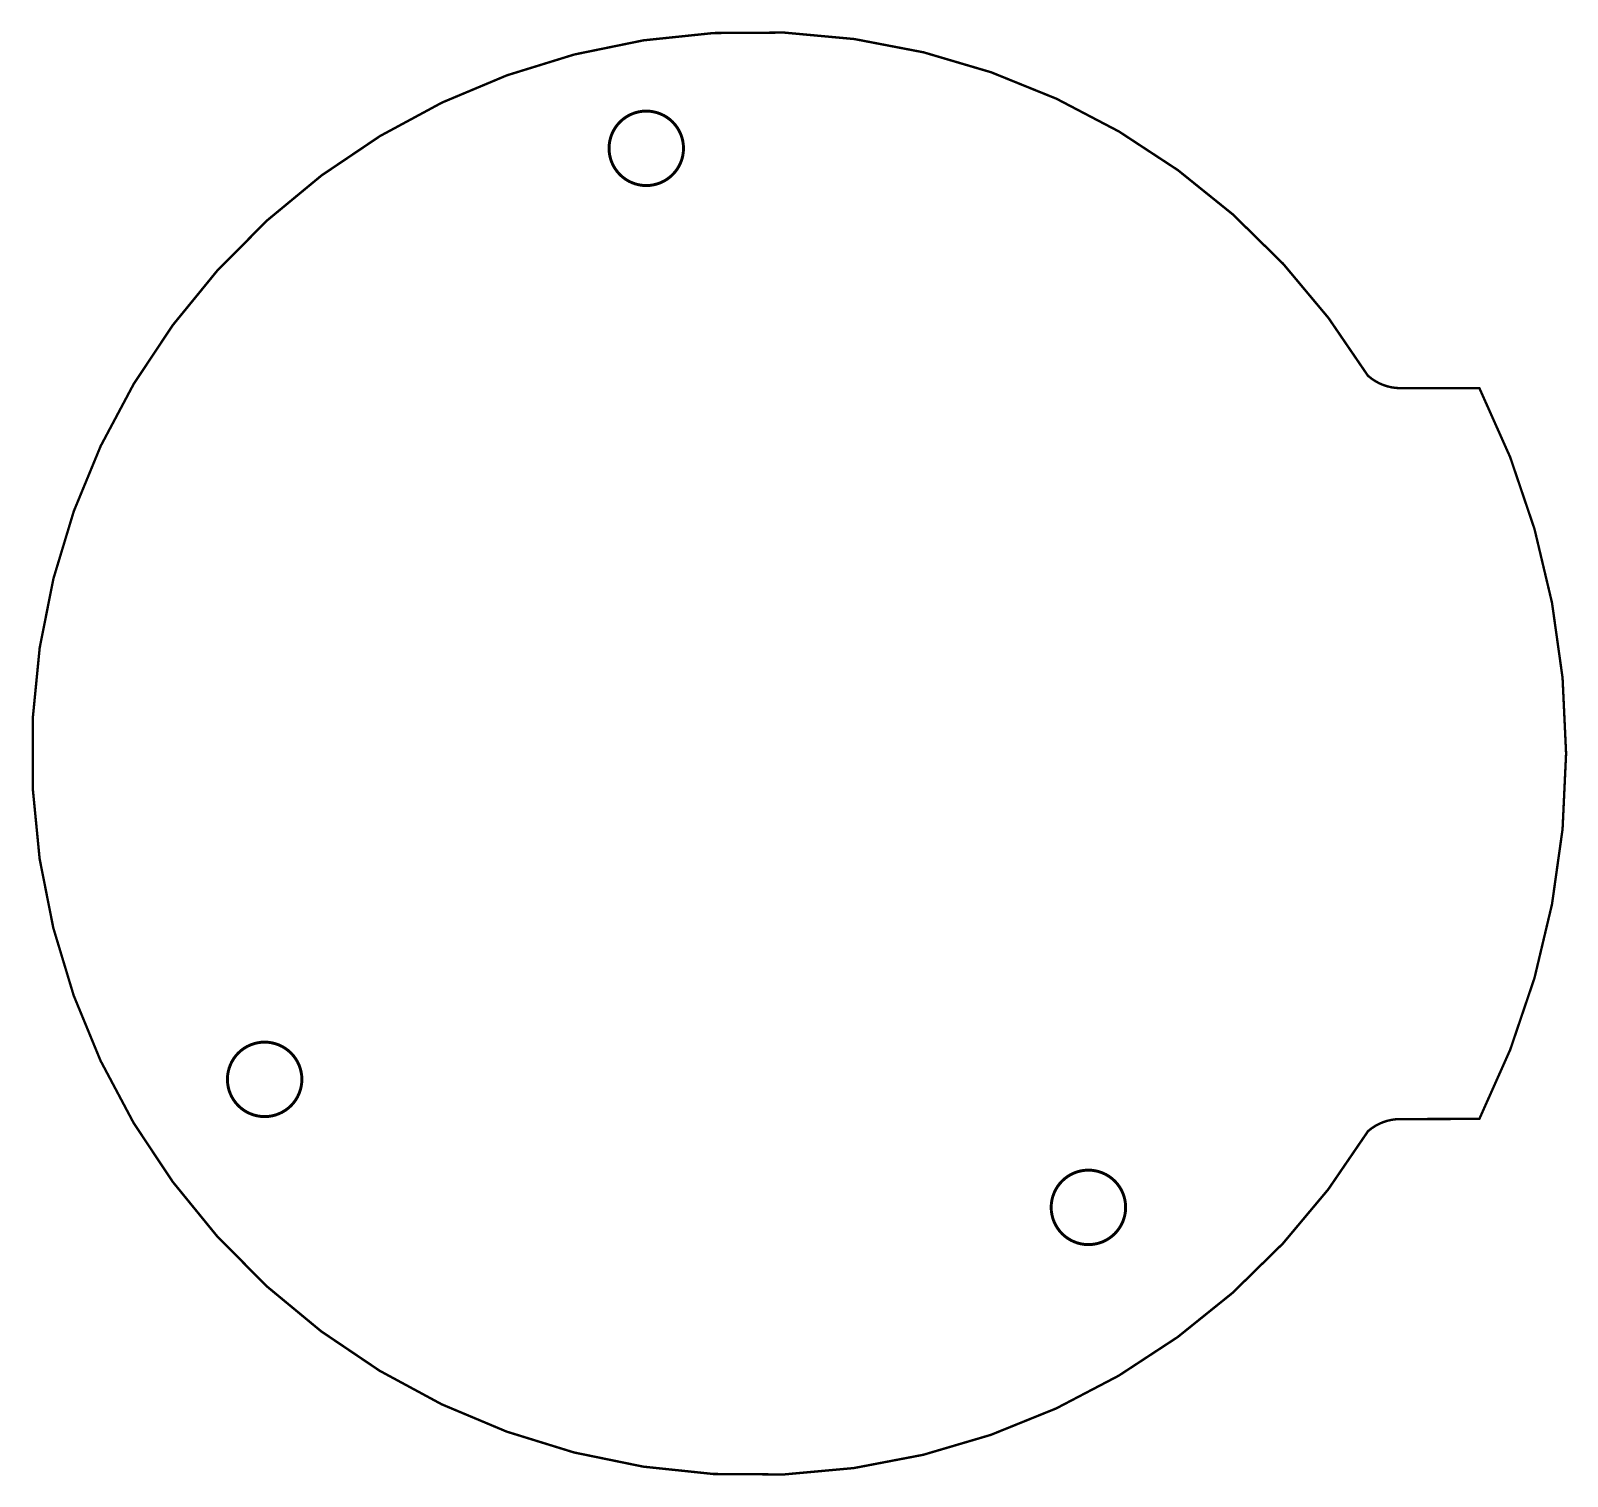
# Model space of a CAD drawing. Header units: inches. Extents: x -17.5 to 48.5, y -31.8 to 30.3.
import ezdxf

# ---------------------------------------------------------------- set-up
doc = ezdxf.new("R2010")
doc.units = ezdxf.units.IN
doc.layers.add('Mechanical 1', color=6, linetype='Continuous')

msp = doc.modelspace()

# ---------------------------------------------------------------- linework, layer by layer
at = {"layer": 'Mechanical 1', "const_width": 0.102}
for points in [[(39.932, -16.969, -3.540475), (39.94, 15.468)], [(41.329, 14.953, -0.181668), (39.947, 15.472)], [(41.329, 14.953, -0.181668), (39.947, 15.472)], [(44.716, 14.957, -0.23742), (44.716, -16.443)], [(39.932, -16.969, -0.181668), (41.314, -16.449)]]:
    msp.add_lwpolyline(points, format="xyb", dxfattribs=at)
at = {"layer": 'Mechanical 1'}
for points, const_width in [([(10.516, 25.257, 1), (7.316, 25.257, 1)], 0.127), ([(7.284, 25.257, 1), (7.348, 25.257, 1)], 0.0635), ([(10.484, 25.257, 1), (10.548, 25.257, 1)], 0.0635), ([(39.915, 15.468, 1), (39.965, 15.468, 1)], 0.0508), ([(39.915, 15.468, 1), (39.965, 15.468, 1)], 0.0508), ([(39.921, 15.472, 1), (39.972, 15.472, 1)], 0.0508), ([(39.921, 15.472, 1), (39.972, 15.472, 1)], 0.0508), ([(39.921, 15.472, 1), (39.972, 15.472, 1)], 0.0508), ([(41.304, 14.953, 1), (41.355, 14.953, 1)], 0.0508), ([(41.304, 14.953, 1), (41.355, 14.953, 1)], 0.0508), ([(41.304, 14.953, 1), (41.355, 14.953, 1)], 0.0508), ([(44.69, 14.957, 1), (44.741, 14.957, 1)], 0.0508), ([(44.69, 14.957, 1), (44.741, 14.957, 1)], 0.0508), ([(-5.884, -14.743, 1), (-9.084, -14.743, 1)], 0.127), ([(-9.116, -14.743, 1), (-9.052, -14.743, 1)], 0.0635), ([(-5.916, -14.743, 1), (-5.852, -14.743, 1)], 0.0635), ([(41.289, -16.449, 1), (41.34, -16.449, 1)], 0.0508), ([(41.289, -16.449, 1), (41.34, -16.449, 1)], 0.0508), ([(44.69, -16.443, 1), (44.741, -16.443, 1)], 0.0508), ([(44.69, -16.443, 1), (44.741, -16.443, 1)], 0.0508), ([(39.906, -16.969, 1), (39.957, -16.969, 1)], 0.0508), ([(39.906, -16.969, 1), (39.957, -16.969, 1)], 0.0508), ([(29.516, -20.243, 1), (26.316, -20.243, 1)], 0.127), ([(29.516, -20.243, 1), (26.316, -20.243, 1)], 0.127), ([(26.284, -20.243, 1), (26.348, -20.243, 1)], 0.0635), ([(26.284, -20.243, 1), (26.348, -20.243, 1)], 0.0635), ([(29.484, -20.243, 1), (29.548, -20.243, 1)], 0.0635), ([(29.484, -20.243, 1), (29.548, -20.243, 1)], 0.0635)]:
    msp.add_lwpolyline(points, format="xyb", close=True, dxfattribs=dict(at, const_width=const_width))
at = {"layer": 'Mechanical 1', "const_width": 0.102}
for points in [[(39.94, 15.468), (39.947, 15.472)], [(41.329, 14.953), (44.716, 14.957)], [(41.314, -16.449), (44.716, -16.443)]]:
    msp.add_lwpolyline(points, dxfattribs=at)

doc.saveas('drawing.dxf')
